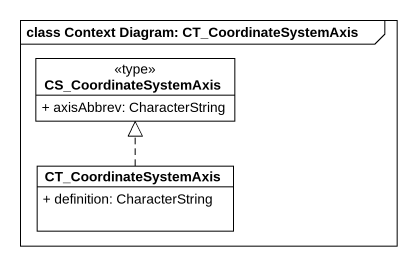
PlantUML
@startuml
mainframe class Context Diagram: CT_CoordinateSystemAxis
hide circle
hide empty members
skinparam classAttributeIconSize 0
class CS_CoordinateSystemAxis <<type>> {
  + axisAbbrev: CharacterString
}
class CT_CoordinateSystemAxis {
  + definition: CharacterString
}
CT_CoordinateSystemAxis .up.|> CS_CoordinateSystemAxis
@enduml
